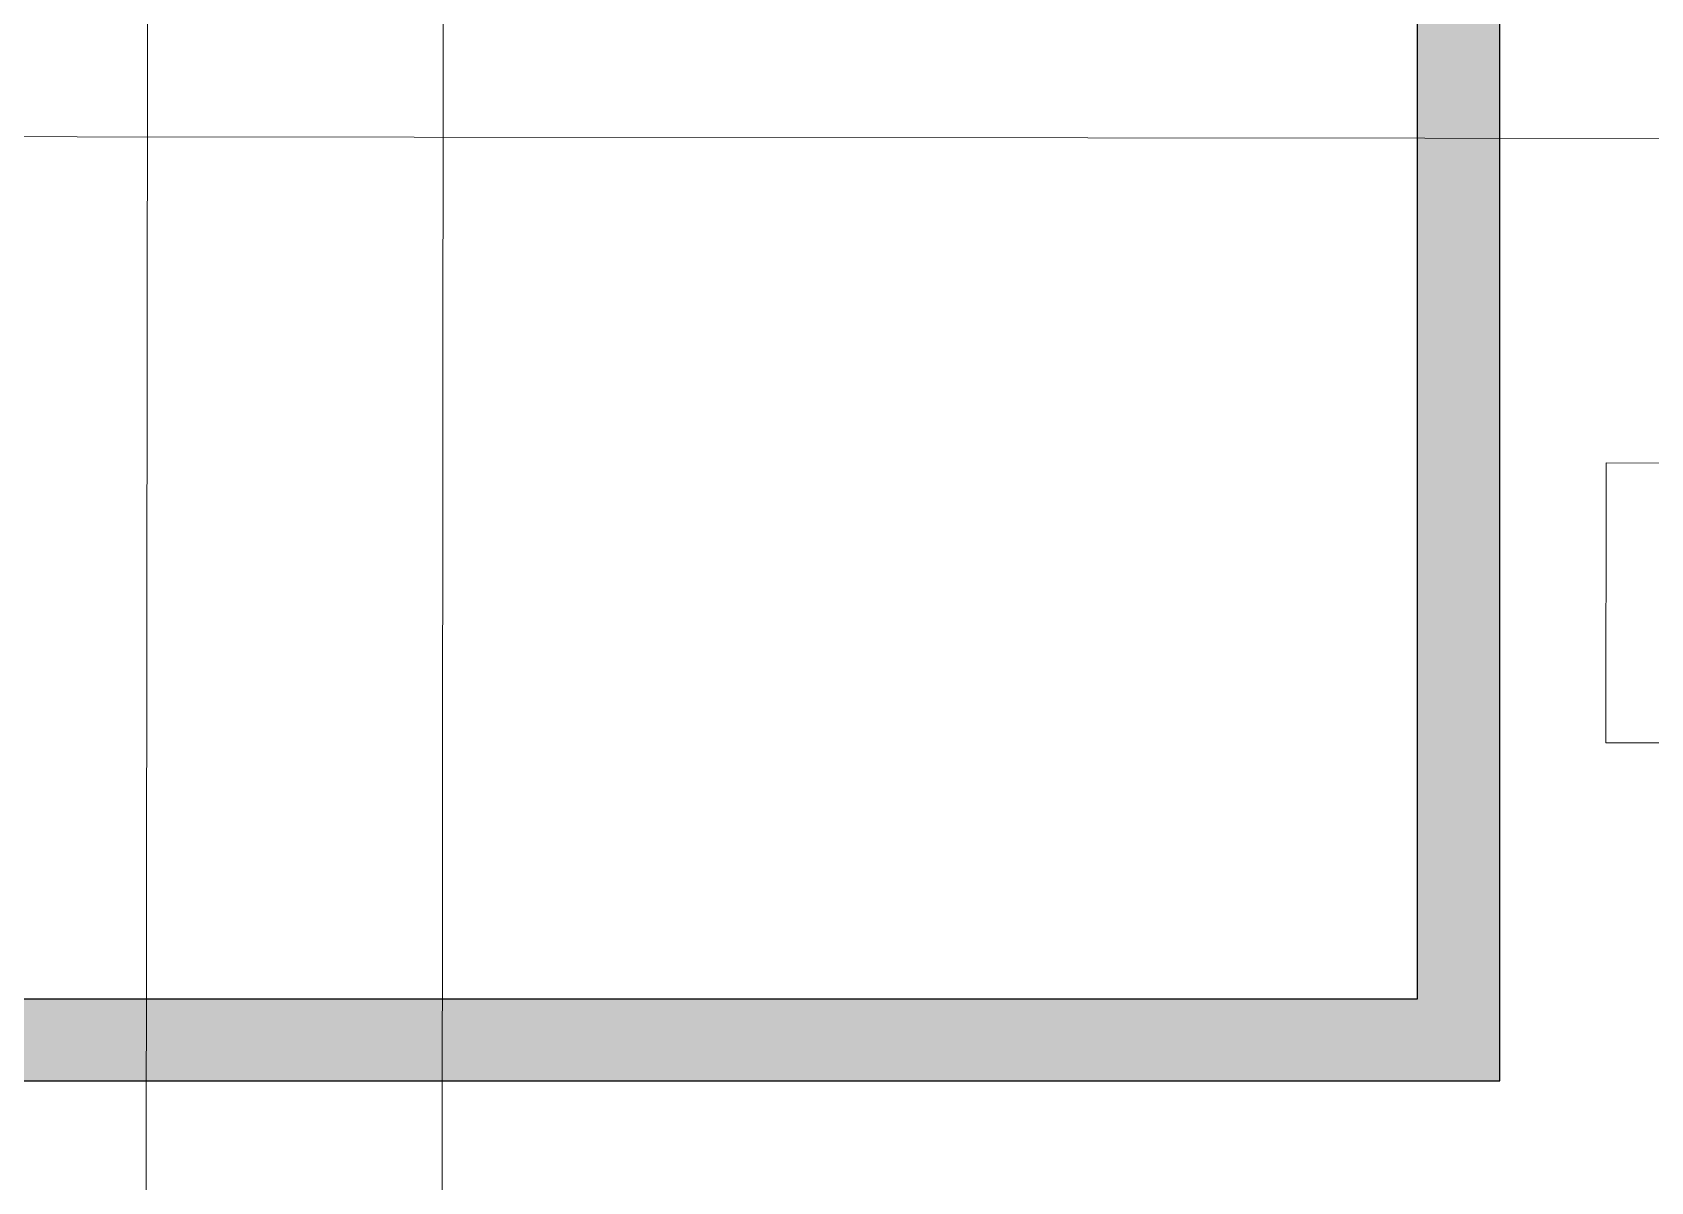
# Model space of a CAD drawing. Header units: inches. Extents: x -957 to 3394, y -3 to 3008.
# Drawn here: x 446.2 to 682.6, y 1852 to 2019.9 of the extents above; entities that cross this region are included whole.
import ezdxf

# ---------------------------------------------------------------- set-up
doc = ezdxf.new("R2010")
doc.units = ezdxf.units.IN
doc.header["$MEASUREMENT"] = 0
for name, color, linetype in [('hatches', 7, 'Continuous'), ('PDF_0', 7, 'Continuous'), ('PDF_GROUND', 7, 'Continuous'), ('PDF_ID LAYER', 7, 'Continuous')]:
    doc.layers.add(name, color=color, linetype=linetype)

msp = doc.modelspace()

# ---------------------------------------------------------------- hatches: boundary and pattern name
at = {"layer": 'hatches', "true_color": 0x000000}
h = msp.add_hatch(color=18, dxfattribs=at)
h.dxf.hatch_style = 1
h.paths.add_polyline_path([(423.82, 2184.39), (423.82, 1866.73), (660.59, 1866.73), (660.59, 2184.39)])
h.paths.add_polyline_path([(648.59, 2172.39), (648.59, 1878.73), (435.82, 1878.73), (435.82, 2172.39)], flags=16)

# ---------------------------------------------------------------- linework, layer by layer
at = {"layer": 'PDF_0', "lineweight": 0}
for points in [[(506.47, 2356.38), (504.98, 607.95)], [(463.17, 2181.75), (461.35, 608.01)], [(403.45, 2004.72), (698.86, 2004.46)]]:
    msp.add_lwpolyline(points, dxfattribs=at)
at = {"layer": 'PDF_GROUND', "color": 18, "true_color": 0x000000}
for points in [[(660.59, 2184.39), (423.82, 2184.39), (423.82, 1866.73), (660.59, 1866.73)], [(648.59, 2172.39), (435.82, 2172.39), (435.82, 1878.73), (648.59, 1878.73)]]:
    msp.add_lwpolyline(points, close=True, dxfattribs=at)
at = {"layer": 'PDF_ID LAYER', "lineweight": 0}
msp.add_lwpolyline([(684.59, 2154.85), (676.29, 2154.86), (676.25, 2101.18), (699.73, 2101.16), (699.6, 1957.01), (676.12, 1957.03), (676.09, 1916.13), (699.57, 1916.11), (699.46, 1791.82)], dxfattribs=at)

doc.saveas('drawing.dxf')
